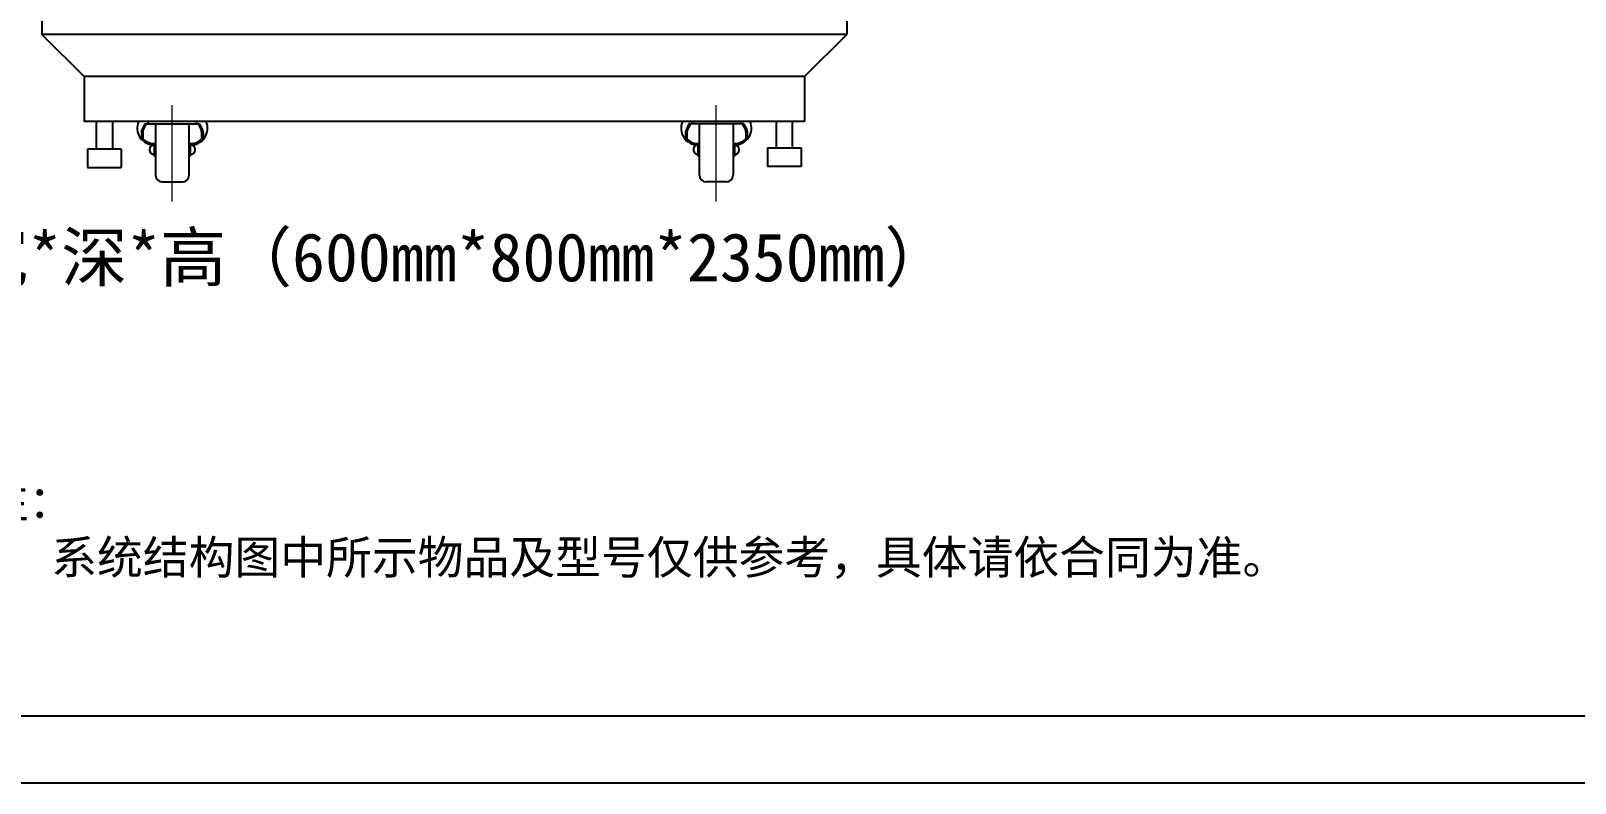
# Model space of a CAD drawing. Extents: x -75138 to 15640, y -12340 to 70479.
# Drawn here: x 3699 to 4848, y -12340 to -11780 of the extents above; entities that cross this region are included whole.
import ezdxf
from ezdxf.enums import TextEntityAlignment as Align

# ---------------------------------------------------------------- set-up
doc = ezdxf.new("R2010")
doc.units = 0
doc.linetypes.add('CENTER', pattern=[2, 1.25, -0.25, 0.25, -0.25])
doc.linetypes.add('PHANTOM2', pattern=[1.25, 0.625, -0.125, 0.125, -0.125, 0.125, -0.125])
doc.layers.get('0').update_dxf_attribs({"linetype": 'CONTINUOUS'})
doc.layers.add('中心线', color=1, linetype='CENTER', lineweight=18)
doc.layers.add('假设轮廓', color=4, linetype='PHANTOM2')
doc.layers.add('轮廓线', color=7, linetype='CONTINUOUS')
doc.styles.get("Standard").update_dxf_attribs({"font": 'SIMFANG.TTF'})
doc.styles.add('仿宋3.5', font='SIMFANG.TTF', dxfattribs={"width": 0.7, "height": 3.5})

# ---------------------------------------------------------------- blocks, each defined once
blk = doc.blocks.new('图框')
at = {"color": 1, "lineweight": -3}
blk.add_line((3856.05, 1164.74), (3466.05, 1164.74), dxfattribs=at)
blk.add_line((3861.05, 1159.74), (3441.05, 1159.74))
at = {"style": '仿宋3.5', "width": 0.8}
for tag, p in [('车站站名', (3771.33, 1184.32)), ('图纸名称', (3771.41, 1173.86))]:
    blk.add_attdef(tag, text='', height=4, dxfattribs=at).set_placement(p, align=Align.MIDDLE)

msp = doc.modelspace()

# ---------------------------------------------------------------- linework, layer by layer
for p, q in [((3707.2, -9579.4), (3707.2, -11782.5)), ((4306.2, -9579.4), (4306.2, -11782.5)), ((3738.7, -11782.5), (3707.2, -11782.5)), ((3707.2, -11782.5), (3738.7, -11814)), ((4306.2, -11782.5), (3738.7, -11782.5)), ((4274.7, -11814), (4306.2, -11782.5)), ((3738.7, -11814), (3738.7, -11847.4)), ((4274.7, -11814), (3738.7, -11814)), ((4274.7, -11814), (4274.7, -11847.4)), ((4274.7, -11847.4), (3738.7, -11847.4)), ((3747.7, -11847.4), (3747.7, -11867.9)), ((3759.7, -11847.4), (3759.7, -11867.9)), ((3783.8, -11849.2), (3781.4, -11854)), ((3784.9, -11849.2), (3782.4, -11854.2)), ((3783.8, -11849.2), (3824.5, -11849.2)), ((3786.3, -11847.4), (3786.3, -11849.2)), ((3822.1, -11847.4), (3822.1, -11849.2)), ((3823.4, -11849.2), (3825.9, -11854.2)), ((3824.5, -11849.2), (3826.8, -11853.8)), ((4188.8, -11849.2), (4186.6, -11853.8)), ((4190, -11849.2), (4187.5, -11854.2)), ((4229.6, -11849.2), (4188.8, -11849.2)), ((4191.3, -11847.4), (4191.3, -11849.2)), ((4227, -11847.4), (4227, -11849.2)), ((4228.5, -11849.2), (4231, -11854.2)), ((4229.6, -11849.2), (4232, -11854)), ((4253.7, -11847.4), (4253.7, -11867.1)), ((4265.7, -11847.4), (4265.7, -11867.1)), ((3781.2, -11854.9), (3781.2, -11860.7)), ((3782.2, -11855.1), (3782.2, -11860.3)), ((3826.1, -11855.1), (3826.1, -11860.6)), ((3827.1, -11855.1), (3827.1, -11861)), ((4186.3, -11855.1), (4186.3, -11861)), ((4187.3, -11855.1), (4187.3, -11860.6)), ((4231.2, -11855.1), (4231.2, -11860.3)), ((4232.2, -11854.9), (4232.2, -11860.7)), ((3741.2, -11867.9), (3741.2, -11881.8)), ((3766.2, -11867.9), (3741.2, -11867.9)), ((3766.2, -11867.9), (3766.2, -11881.8)), ((4247.2, -11867.1), (4247.2, -11881)), ((4247.2, -11867.1), (4272.2, -11867.1)), ((4272.2, -11867.1), (4272.2, -11881)), ((3741.2, -11881.8), (3766.2, -11881.8)), ((3791.8, -11873.2), (3790.8, -11873.2)), ((3817.8, -11873.2), (3816.8, -11873.2)), ((4195.6, -11873.2), (4196.6, -11873.2)), ((4221.6, -11873.2), (4222.6, -11873.2)), ((4272.2, -11881), (4247.2, -11881))]:
    msp.add_line(p, q)
at = {"color": 7, "linetype": 'Continuous'}
for p, q in [((3791.8, -11849.2), (3791.8, -11887.4)), ((3816.8, -11887.4), (3816.8, -11849.2)), ((4196.6, -11887.4), (4196.6, -11849.2)), ((4221.6, -11849.2), (4221.6, -11887.4)), ((3790.8, -11864.8), (3790.8, -11873.2)), ((3817.8, -11873.2), (3817.8, -11864.9)), ((4195.6, -11873.2), (4195.6, -11864.9)), ((4222.6, -11864.8), (4222.6, -11873.2)), ((3796.8, -11892.4), (3811.8, -11892.4)), ((4216.6, -11892.4), (4201.6, -11892.4))]:
    msp.add_line(p, q, dxfattribs=at)
for centre, radius, start, end in [((3790.5, -11852.4), 12.4, 156.0668, 271.5113), ((3818, -11852.4), 12.5, 268.9529, 23.8425), ((4195.4, -11852.4), 12.5, 156.1575, 271.0471), ((4222.9, -11852.4), 12.4, 268.4887, 23.9332), ((3783.2, -11854.9), 2, 153.9899, 180), ((3784.2, -11855.1), 2, 153.9899, 180), ((3790.5, -11852.4), 11.4, 223.9454, 276.665), ((3818, -11852.4), 11.5, 263.8627, 314.671), ((3824.1, -11855.1), 2, 0, 26.0101), ((3824.1, -11855.1), 3, 0, 26.0101), ((4189.3, -11855.1), 3, 153.9899, 180), ((4189.3, -11855.1), 2, 153.9899, 180), ((4195.4, -11852.4), 11.5, 225.329, 276.1373), ((4222.9, -11852.4), 11.4, 263.335, 316.0546), ((4229.2, -11855.1), 2, 0, 26.0101), ((4230.2, -11854.9), 2, 0, 26.0101), ((3790.8, -11868.4), 3.52, 90.0059, 269.9941), ((3817.8, -11868.4), 3.52, 269.668, 90.332), ((4195.6, -11868.4), 3.52, 89.668, 270.332), ((4222.6, -11868.4), 3.52, 270.0059, 89.9941)]:
    msp.add_arc(centre, radius, start, end)
for centre, start, end in [((3796.8, -11887.4), 180, 270), ((3811.8, -11887.4), 270, 0), ((4201.6, -11887.4), 180, 270), ((4216.6, -11887.4), 270, 0)]:
    msp.add_arc(centre, 5, start, end, dxfattribs=at)
at = {"layer": '中心线'}
for p, q in [((3804.2, -11907.1), (3804.2, -11835.3)), ((4209.1, -11907.1), (4209.1, -11835.3))]:
    msp.add_line(p, q, dxfattribs=at)

# ---------------------------------------------------------------- block references
at = {"xscale": 10.00048635606572, "yscale": 10.00048635606618, "zscale": 10.00048635606581}
msp.add_blockref('图框', (-31372.7, -23938.3), dxfattribs=at)

# ---------------------------------------------------------------- texts
at = {"layer": '假设轮廓', "color": 7, "linetype": 'ByBlock', "insert": (3648, -11930.5), "char_height": 36, "width": 754.57, "attachment_point": 1}
msp.add_mtext('宽*深*高（600mm*800mm*2350mm）', dxfattribs=at)
at = {"layer": '轮廓线', "insert": (3663, -12117.9), "char_height": 25, "width": 8341.017, "attachment_point": 1}
msp.add_mtext('注：\\P1、系统结构图中所示物品及型号仅供参考，具体请依合同为准。', dxfattribs=at)

doc.saveas('drawing.dxf')
